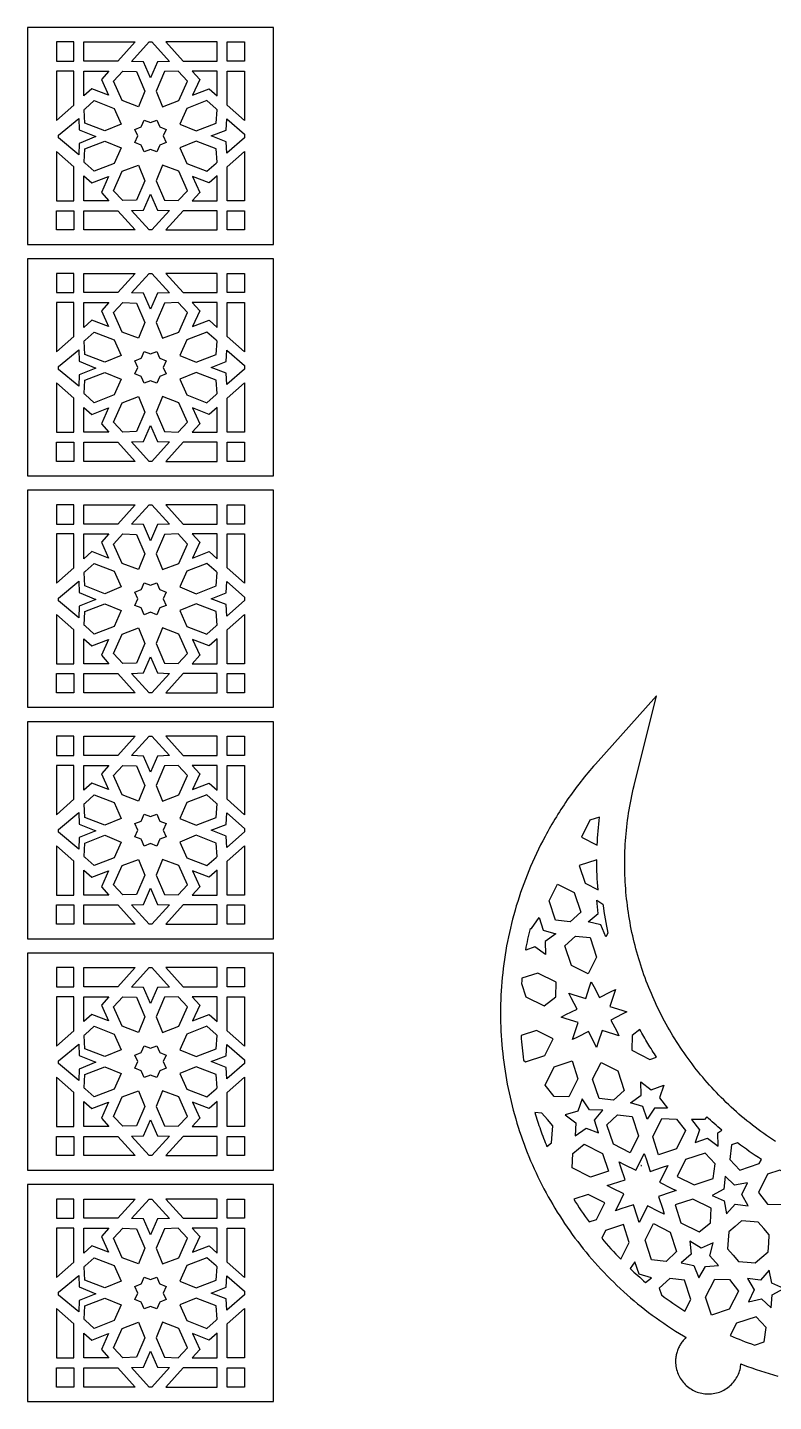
# Model space of a CAD drawing. Extents: x 48 to 1312, y 41 to 2271.
# Drawn here: x 48 to 563, y 41 to 991 of the extents above; entities that cross this region are included whole.
import ezdxf

# ---------------------------------------------------------------- set-up
doc = ezdxf.new("R2010")
doc.units = 0
for name, color, linetype in [('IMPORTER_-_52', 18, 'CONTINUOUS'), ('IMPORTER_-_57', 18, 'CONTINUOUS'), ('LAYER_1', 18, 'CONTINUOUS')]:
    doc.layers.add(name, color=color, linetype=linetype)

msp = doc.modelspace()

# ---------------------------------------------------------------- linework, layer by layer
at = {"layer": 'IMPORTER_-_52'}
for points in [[(443.03, 444.81), (436.31, 442.64), (430.45, 430.99), (441.41, 425.47), (441.52, 427.88), (441.67, 430.3), (441.83, 432.71), (442.02, 435.13), (442.24, 437.55), (442.48, 439.97), (442.74, 442.39)], [(441.17, 415.38), (428.92, 411.34), (432.99, 399.02), (442.02, 394.46), (441.82, 397.07), (441.64, 399.67), (441.49, 402.28), (441.37, 404.9), (441.28, 407.51), (441.22, 410.13), (441.18, 412.76)], [(412.66, 373.44), (408.22, 386.9), (414.03, 398.43), (425.57, 392.62), (430.01, 379.16), (422.64, 372.33)], [(445.38, 384.69), (445.72, 382.14), (446.08, 379.61), (446.47, 377.07), (446.89, 374.55), (447.34, 372.03), (447.81, 369.51), (448.3, 367), (448.82, 364.5), (447.36, 362.01), (443.95, 370.44), (435.08, 372.42), (442.05, 378.26), (441.18, 387.31)], [(395.25, 367.9), (396.03, 367.9), (401.2, 375.38), (403.99, 366.73), (412.71, 364.13), (405.34, 358.8), (405.56, 349.71), (398.21, 355.06), (392.07, 352.9), (392.42, 354.78), (392.78, 356.66), (393.15, 358.54), (393.54, 360.41), (393.95, 362.29), (394.37, 364.16), (394.8, 366.03)], [(436.5, 361.48), (440.94, 348.02), (435.13, 336.48), (423.59, 342.3), (419.15, 355.76), (426.52, 362.59)], [(389.38, 333.35), (389.21, 331.54), (389.06, 329.73), (392.08, 320.58), (404.69, 314.22), (412.71, 320.46), (412.95, 330.61), (400.34, 336.97)], [(442.96, 320.01), (450.68, 324.03), (453.97, 325.62), (452.84, 322.12), (450.18, 313.92), (458.38, 311.26), (461.88, 310.12), (458.69, 308.5), (450.87, 304.51), (454.9, 296.8), (456.49, 293.5), (452.99, 294.63), (444.78, 297.29), (442.12, 289.09), (440.99, 285.59), (439.29, 288.92), (435.37, 296.6), (427.7, 292.68), (424.36, 290.98), (425.5, 294.48), (428.16, 302.69), (419.96, 305.35), (416.46, 306.48), (419.68, 308.22), (427.46, 312.1), (423.47, 319.92), (421.85, 323.11), (425.35, 321.97), (433.55, 319.31), (436.21, 327.52), (437.35, 331.02), (439.08, 327.79)], [(388.8, 293.75), (388.95, 291.63), (389.12, 289.51), (389.31, 287.4), (389.52, 285.28), (389.74, 283.17), (389.98, 281.07), (390.24, 278.96), (390.52, 276.86), (391.79, 275.5), (405.25, 279.93), (411.07, 291.47), (399.53, 297.28)], [(470.9, 297.99), (465.63, 293.78), (465.27, 283.69), (477.88, 277.33), (482.47, 278.84), (481.69, 280.01), (480.93, 281.18), (480.16, 282.36), (479.41, 283.53), (478.66, 284.72), (477.92, 285.9), (477.19, 287.1), (476.46, 288.29), (475.74, 289.49), (475.03, 290.69), (474.33, 291.9), (473.63, 293.11), (472.94, 294.32), (472.25, 295.54), (471.58, 296.76)], [(424.07, 276.26), (428.13, 263.93), (421.78, 251.32), (411.63, 251.57), (405.39, 259.58), (411.75, 272.19)], [(442.71, 250.18), (438.27, 263.64), (444.09, 275.17), (455.73, 269.3), (460.06, 255.9), (452.8, 249.01)], [(471.71, 252.61), (471.5, 261.7), (478.84, 256.34), (487.42, 259.36), (484.6, 250.72), (490.11, 243.49), (481.02, 243.51), (475.86, 236.03), (473.06, 244.68), (464.35, 247.28)], [(436.11, 242.44), (431.08, 250.01), (428.13, 241.41), (419.37, 238.97), (426.64, 233.51), (426.26, 224.42), (433.7, 229.65), (442.22, 226.48), (439.55, 235.17), (445.2, 242.29)], [(398.33, 240.56), (398.78, 239.06), (399.24, 237.56), (399.7, 236.07), (400.18, 234.58), (400.67, 233.09), (401.16, 231.61), (401.67, 230.13), (402.18, 228.65), (402.71, 227.18), (403.24, 225.71), (403.78, 224.24), (404.33, 222.78), (404.89, 221.32), (405.47, 219.86), (406.05, 218.41), (406.63, 216.96), (409.92, 219.7), (410.32, 225.59), (410.77, 231.31), (406.95, 235.8), (403.19, 240.14)], [(465.52, 237.79), (470.01, 224.43), (464.15, 212.79), (452.61, 218.6), (448.17, 232.06), (455.48, 239.06)], [(517.13, 237.65), (515.72, 235.66), (506.63, 235.8), (512.05, 228.5), (509.11, 219.9), (517.73, 222.8), (525, 217.34), (524.9, 226.43), (527.55, 228.3), (526.22, 229.44), (524.89, 230.58), (523.57, 231.74), (522.27, 232.91), (520.97, 234.08), (519.68, 235.26), (518.4, 236.45)], [(496.24, 235.96), (502.53, 228.06), (496.17, 215.44), (483.85, 211.38), (479.79, 223.7), (486.14, 236.32)], [(424.57, 212.32), (432.47, 218.62), (445.08, 212.26), (449.15, 199.93), (436.82, 195.87), (424.21, 202.23)], [(538.52, 219.54), (534.29, 218.14), (533.17, 208.15), (540.01, 200.79), (553.47, 205.23), (554.96, 208.19), (552.84, 209.54), (550.74, 210.91), (548.66, 212.3), (546.6, 213.71), (544.55, 215.14), (542.52, 216.59), (540.51, 218.05)], [(478.03, 199.84), (486.68, 202.78), (490.36, 203.9), (488.62, 200.45), (484.54, 192.37), (492.63, 188.29), (496.08, 186.55), (492.51, 185.38), (483.76, 182.49), (486.7, 173.84), (487.82, 170.17), (484.37, 171.91), (476.28, 175.98), (472.21, 167.89), (470.47, 164.44), (469.24, 168.17), (466.41, 176.77), (457.81, 173.93), (454.08, 172.7), (455.82, 176.15), (459.9, 184.24), (451.81, 188.32), (448.36, 190.06), (451.98, 191.34), (460.68, 194.12), (457.8, 202.88), (456.62, 206.44), (460.07, 204.7), (468.16, 200.63), (472.23, 208.71), (473.97, 212.16), (475.26, 208.54)], [(478.03, 199.84), (486.68, 202.78), (490.36, 203.9), (488.62, 200.45), (484.54, 192.37), (492.63, 188.29), (496.08, 186.55), (492.51, 185.38), (483.76, 182.49), (486.7, 173.84), (487.82, 170.17), (484.37, 171.91), (476.28, 175.98), (472.21, 167.89), (470.47, 164.44), (469.24, 168.17), (466.41, 176.77), (457.81, 173.93), (454.08, 172.7), (455.82, 176.15), (459.9, 184.24), (451.81, 188.32), (448.36, 190.06), (451.98, 191.34), (460.68, 194.12), (457.8, 202.88), (456.62, 206.44), (460.07, 204.7), (468.16, 200.63), (472.23, 208.71), (473.97, 212.16), (475.26, 208.54)], [(515.98, 212.35), (502.57, 208.02), (496.71, 196.38), (508.35, 190.51), (521.7, 195), (522.98, 205.04)], [(471.7, 203.89), (472.1, 203.69), (471.92, 203.84), (471.76, 204)], [(471.7, 203.89), (472.1, 203.69), (471.92, 203.84), (471.76, 204)], [(567.73, 200.65), (559.24, 197.85), (552.88, 185.24), (559.12, 177.23), (569.27, 176.98), (575.62, 189.59), (572.89, 197.89), (571.59, 198.57), (570.3, 199.26), (569.01, 199.95)], [(536.45, 190.24), (529.9, 196.55), (528.88, 187.51), (520.86, 183.23), (529.13, 179.47), (530.72, 170.52), (536.86, 177.23), (545.86, 175.97), (541.38, 183.88), (545.36, 192.06)], [(425.2, 180.64), (426.46, 178.63), (427.74, 176.63), (429.04, 174.65), (430.36, 172.68), (431.7, 170.72), (433.06, 168.77), (434.44, 166.83), (435.84, 164.91), (440.84, 166.56), (446.66, 178.09), (435.12, 183.91)], [(519.87, 164.29), (520.23, 174.38), (507.62, 180.74), (495.29, 176.68), (499.36, 164.35), (511.97, 157.99)], [(444.53, 153.76), (446.11, 151.88), (447.71, 150.01), (449.32, 148.16), (450.96, 146.32), (452.61, 144.5), (454.29, 142.69), (455.99, 140.9), (457.7, 139.12), (463.58, 150.77), (459.51, 163.1), (447.19, 159.03)], [(478.92, 138.82), (474.48, 152.28), (480.29, 163.82), (491.94, 157.95), (496.27, 144.55), (489.01, 137.66)], [(552.81, 164.72), (547.09, 165.17), (541.21, 165.57), (536.87, 161.8), (532.38, 157.98), (532.04, 152.21), (531.53, 146.38), (535.41, 141.99), (539.12, 137.55), (545, 137.15), (550.72, 136.7), (555.22, 140.52), (559.55, 144.29), (560.05, 150.12), (560.4, 155.89), (556.69, 160.33)], [(513.19, 146.75), (505.48, 151.57), (506.34, 142.52), (499.38, 136.67), (508.25, 134.7), (511.65, 126.27), (516.27, 134.1), (525.34, 134.73), (519.32, 141.54), (521.53, 150.36)], [(464.25, 132.66), (465.54, 131.44), (466.84, 130.23), (468.16, 129.03), (469.48, 127.83), (470.81, 126.65), (472.15, 125.47), (473.51, 124.3), (474.87, 123.14), (479.04, 126.17), (470.33, 128.77), (467.54, 137.42)], [(485.84, 114.41), (487.81, 112.95), (489.79, 111.51), (491.79, 110.09), (493.81, 108.68), (495.84, 107.29), (497.9, 105.92), (499.97, 104.57), (502.06, 103.24), (506.11, 111.28), (501.67, 124.73), (491.69, 125.85), (484.32, 119.01)], [(520.42, 100.46), (516.36, 112.79), (522.72, 125.4), (532.81, 125.04), (539.11, 117.14), (532.75, 104.53)], [(554.33, 124.69), (545.3, 125.77), (549.94, 117.95), (546.12, 109.7), (554.99, 111.69), (561.66, 105.51), (562.51, 114.56), (570.44, 119), (562.1, 122.6), (560.33, 131.52)], [(533.46, 86.45), (535.53, 85.54), (537.6, 84.65), (539.67, 83.79), (541.74, 82.94), (543.83, 82.12), (545.91, 81.31), (548, 80.52), (550.09, 79.76), (556.94, 82.06), (558.16, 91.99), (551.22, 99.41), (537.76, 94.98)]]:
    msp.add_lwpolyline(points, close=True, dxfattribs=at)
at = {"layer": 'IMPORTER_-_57'}
for points in [[(121.98, 980.75), (110, 967.45), (86.45, 967.45), (86.45, 980.75)], [(132.57, 980.75), (133.54, 980.75), (145.67, 967.32), (137.45, 967.05), (132.57, 955.9), (127.69, 967.05), (119.47, 967.32), (131.59, 980.75)], [(143.16, 980.75), (155.14, 967.45), (178.69, 967.45), (178.69, 980.75)], [(197.5, 967.45), (185.66, 967.45), (185.66, 980.75), (197.5, 980.75)], [(86.45, 960.6), (103.73, 960.6), (98.57, 954.83), (103.45, 943.95), (92.02, 948.38), (86.45, 943.41)], [(112.92, 940.19), (106.93, 953.62), (113.34, 960.6), (122.82, 960.2), (128.67, 946.77), (124.21, 935.89)], [(152.22, 940.19), (158.21, 953.62), (151.8, 960.6), (142.32, 960.2), (136.47, 946.77), (140.93, 935.89)], [(178.69, 960.6), (161.41, 960.6), (166.57, 954.83), (161.69, 943.95), (173.12, 948.38), (178.69, 943.41)], [(197.5, 926.49), (185.66, 937.1), (185.66, 960.6), (197.5, 960.6)], [(93.55, 940.19), (107.49, 934.82), (112.23, 923.94), (101.08, 919.24), (87.15, 924.61), (86.59, 933.88), (86.87, 934.28), (87.28, 934.55)], [(171.58, 940.19), (157.65, 934.82), (152.91, 923.94), (164.06, 919.24), (177.99, 924.61), (178.55, 933.88), (178.27, 934.28), (177.85, 934.55)], [(69.04, 915.31), (69.04, 916.25), (82.98, 927.93), (83.26, 920.01), (94.82, 915.31), (83.26, 910.61), (82.98, 902.68), (69.04, 914.37)], [(132.57, 925.15), (136.89, 926.76), (138.7, 922.46), (139.12, 922.06), (143.44, 920.31), (141.35, 915.75), (143.44, 911.18), (139.12, 909.44), (138.7, 909.03), (136.89, 904.74), (132.57, 906.48), (128.25, 904.74), (126.44, 909.03), (126.02, 909.44), (121.7, 911.18), (123.79, 915.75), (121.7, 920.31), (126.02, 922.06), (126.44, 922.46), (128.25, 926.76)], [(132.57, 925.15), (136.89, 926.76), (138.7, 922.46), (139.12, 922.06), (143.44, 920.31), (141.35, 915.75), (143.44, 911.18), (139.12, 909.44), (138.7, 909.03), (136.89, 904.74), (132.57, 906.48), (128.25, 904.74), (126.44, 909.03), (126.02, 909.44), (121.7, 911.18), (123.79, 915.75), (121.7, 920.31), (126.02, 922.06), (126.44, 922.46), (128.25, 926.76)], [(197.5, 914.54), (185.38, 903.8), (184.96, 911.72), (174.51, 915.75), (184.82, 919.78), (185.38, 927.7), (197.5, 916.96)], [(87.28, 896.95), (86.87, 897.22), (86.59, 897.62), (87.15, 906.89), (101.08, 912.26), (112.23, 907.56), (107.49, 896.68), (93.55, 891.31)], [(177.85, 896.95), (178.27, 897.22), (178.55, 897.62), (177.99, 906.89), (164.06, 912.26), (152.91, 907.56), (157.65, 896.68), (171.58, 891.31)], [(197.5, 870.89), (185.66, 870.89), (185.66, 894.4), (197.5, 905)], [(112.92, 891.31), (124.21, 895.6), (128.67, 884.73), (122.82, 871.3), (113.34, 871.03), (106.93, 877.88)], [(152.22, 891.31), (140.93, 895.6), (136.47, 884.73), (142.32, 871.3), (151.8, 871.03), (158.21, 877.88)], [(86.45, 870.89), (86.45, 888.08), (92.02, 883.25), (103.45, 887.68), (98.57, 876.67), (103.73, 870.89)], [(178.69, 870.89), (178.69, 888.08), (173.12, 883.25), (161.69, 887.68), (166.57, 876.67), (161.41, 870.89)], [(132.57, 875.59), (137.45, 864.45), (145.67, 864.18), (133.54, 850.75), (132.57, 850.75), (131.59, 850.75), (119.47, 864.18), (127.69, 864.45)], [(86.45, 864.04), (110, 864.04), (121.98, 850.75), (86.45, 850.75)], [(178.69, 864.04), (155.14, 864.04), (143.16, 850.75), (178.69, 850.75)], [(197.5, 850.75), (185.66, 850.75), (185.66, 864.04), (197.5, 864.04)], [(121.98, 820.75), (110, 807.45), (86.45, 807.45), (86.45, 820.75)], [(132.57, 820.75), (133.54, 820.75), (145.67, 807.32), (137.45, 807.05), (132.57, 795.9), (127.69, 807.05), (119.47, 807.32), (131.59, 820.75)], [(143.16, 820.75), (155.14, 807.45), (178.69, 807.45), (178.69, 820.75)], [(197.5, 807.45), (185.66, 807.45), (185.66, 820.75), (197.5, 820.75)], [(86.45, 800.6), (103.73, 800.6), (98.57, 794.83), (103.45, 783.95), (92.02, 788.38), (86.45, 783.41)], [(112.92, 780.19), (106.93, 793.62), (113.34, 800.6), (122.82, 800.2), (128.67, 786.77), (124.21, 775.89)], [(152.22, 780.19), (158.21, 793.62), (151.8, 800.6), (142.32, 800.2), (136.47, 786.77), (140.93, 775.89)], [(178.69, 800.6), (161.41, 800.6), (166.57, 794.83), (161.69, 783.95), (173.12, 788.38), (178.69, 783.41)], [(197.5, 766.49), (185.66, 777.1), (185.66, 800.6), (197.5, 800.6)], [(93.55, 780.19), (107.49, 774.82), (112.23, 763.94), (101.08, 759.24), (87.15, 764.61), (86.59, 773.88), (86.87, 774.28), (87.28, 774.55)], [(171.58, 780.19), (157.65, 774.82), (152.91, 763.94), (164.06, 759.24), (177.99, 764.61), (178.55, 773.88), (178.27, 774.28), (177.85, 774.55)], [(69.04, 755.31), (69.04, 756.25), (82.98, 767.93), (83.26, 760.01), (94.82, 755.31), (83.26, 750.61), (82.98, 742.68), (69.04, 754.37)], [(132.57, 765.15), (136.89, 766.76), (138.7, 762.46), (139.12, 762.06), (143.44, 760.31), (141.35, 755.75), (143.44, 751.18), (139.12, 749.44), (138.7, 749.03), (136.89, 744.74), (132.57, 746.48), (128.25, 744.74), (126.44, 749.03), (126.02, 749.44), (121.7, 751.18), (123.79, 755.75), (121.7, 760.31), (126.02, 762.06), (126.44, 762.46), (128.25, 766.76)], [(132.57, 765.15), (136.89, 766.76), (138.7, 762.46), (139.12, 762.06), (143.44, 760.31), (141.35, 755.75), (143.44, 751.18), (139.12, 749.44), (138.7, 749.03), (136.89, 744.74), (132.57, 746.48), (128.25, 744.74), (126.44, 749.03), (126.02, 749.44), (121.7, 751.18), (123.79, 755.75), (121.7, 760.31), (126.02, 762.06), (126.44, 762.46), (128.25, 766.76)], [(197.5, 754.54), (185.38, 743.8), (184.96, 751.72), (174.51, 755.75), (184.82, 759.78), (185.38, 767.7), (197.5, 756.96)], [(87.28, 736.95), (86.87, 737.22), (86.59, 737.62), (87.15, 746.89), (101.08, 752.26), (112.23, 747.56), (107.49, 736.68), (93.55, 731.31)], [(177.85, 736.95), (178.27, 737.22), (178.55, 737.62), (177.99, 746.89), (164.06, 752.26), (152.91, 747.56), (157.65, 736.68), (171.58, 731.31)], [(197.5, 710.89), (185.66, 710.89), (185.66, 734.4), (197.5, 745)], [(112.92, 731.31), (124.21, 735.6), (128.67, 724.73), (122.82, 711.3), (113.34, 711.03), (106.93, 717.88)], [(152.22, 731.31), (140.93, 735.6), (136.47, 724.73), (142.32, 711.3), (151.8, 711.03), (158.21, 717.88)], [(86.45, 710.89), (86.45, 728.08), (92.02, 723.25), (103.45, 727.68), (98.57, 716.67), (103.73, 710.89)], [(178.69, 710.89), (178.69, 728.08), (173.12, 723.25), (161.69, 727.68), (166.57, 716.67), (161.41, 710.89)], [(132.57, 715.59), (137.45, 704.45), (145.67, 704.18), (133.54, 690.75), (132.57, 690.75), (131.59, 690.75), (119.47, 704.18), (127.69, 704.45)], [(86.45, 704.04), (110, 704.04), (121.98, 690.75), (86.45, 690.75)], [(178.69, 704.04), (155.14, 704.04), (143.16, 690.75), (178.69, 690.75)], [(197.5, 690.75), (185.66, 690.75), (185.66, 704.04), (197.5, 704.04)], [(121.98, 660.75), (110, 647.45), (86.45, 647.45), (86.45, 660.75)], [(132.57, 660.75), (133.54, 660.75), (145.67, 647.32), (137.45, 647.05), (132.57, 635.9), (127.69, 647.05), (119.47, 647.32), (131.59, 660.75)], [(143.16, 660.75), (155.14, 647.45), (178.69, 647.45), (178.69, 660.75)], [(197.5, 647.45), (185.66, 647.45), (185.66, 660.75), (197.5, 660.75)], [(86.45, 640.6), (103.73, 640.6), (98.57, 634.83), (103.45, 623.95), (92.02, 628.38), (86.45, 623.41)], [(112.92, 620.19), (106.93, 633.62), (113.34, 640.6), (122.82, 640.2), (128.67, 626.77), (124.21, 615.89)], [(152.22, 620.19), (158.21, 633.62), (151.8, 640.6), (142.32, 640.2), (136.47, 626.77), (140.93, 615.89)], [(178.69, 640.6), (161.41, 640.6), (166.57, 634.83), (161.69, 623.95), (173.12, 628.38), (178.69, 623.41)], [(197.5, 606.49), (185.66, 617.1), (185.66, 640.6), (197.5, 640.6)], [(93.55, 620.19), (107.49, 614.82), (112.23, 603.94), (101.08, 599.24), (87.15, 604.61), (86.59, 613.88), (86.87, 614.28), (87.28, 614.55)], [(171.58, 620.19), (157.65, 614.82), (152.91, 603.94), (164.06, 599.24), (177.99, 604.61), (178.55, 613.88), (178.27, 614.28), (177.85, 614.55)], [(69.04, 595.31), (69.04, 596.25), (82.98, 607.93), (83.26, 600.01), (94.82, 595.31), (83.26, 590.61), (82.98, 582.68), (69.04, 594.37)], [(132.57, 605.15), (136.89, 606.76), (138.7, 602.46), (139.12, 602.06), (143.44, 600.31), (141.35, 595.75), (143.44, 591.18), (139.12, 589.44), (138.7, 589.03), (136.89, 584.74), (132.57, 586.48), (128.25, 584.74), (126.44, 589.03), (126.02, 589.44), (121.7, 591.18), (123.79, 595.75), (121.7, 600.31), (126.02, 602.06), (126.44, 602.46), (128.25, 606.76)], [(132.57, 605.15), (136.89, 606.76), (138.7, 602.46), (139.12, 602.06), (143.44, 600.31), (141.35, 595.75), (143.44, 591.18), (139.12, 589.44), (138.7, 589.03), (136.89, 584.74), (132.57, 586.48), (128.25, 584.74), (126.44, 589.03), (126.02, 589.44), (121.7, 591.18), (123.79, 595.75), (121.7, 600.31), (126.02, 602.06), (126.44, 602.46), (128.25, 606.76)], [(197.5, 594.54), (185.38, 583.8), (184.96, 591.72), (174.51, 595.75), (184.82, 599.78), (185.38, 607.7), (197.5, 596.96)], [(87.28, 576.95), (86.87, 577.22), (86.59, 577.62), (87.15, 586.89), (101.08, 592.26), (112.23, 587.56), (107.49, 576.68), (93.55, 571.31)], [(177.85, 576.95), (178.27, 577.22), (178.55, 577.62), (177.99, 586.89), (164.06, 592.26), (152.91, 587.56), (157.65, 576.68), (171.58, 571.31)], [(197.5, 550.89), (185.66, 550.89), (185.66, 574.4), (197.5, 585)], [(112.92, 571.31), (124.21, 575.6), (128.67, 564.73), (122.82, 551.3), (113.34, 551.03), (106.93, 557.88)], [(152.22, 571.31), (140.93, 575.6), (136.47, 564.73), (142.32, 551.3), (151.8, 551.03), (158.21, 557.88)], [(86.45, 550.89), (86.45, 568.08), (92.02, 563.25), (103.45, 567.68), (98.57, 556.67), (103.73, 550.89)], [(178.69, 550.89), (178.69, 568.08), (173.12, 563.25), (161.69, 567.68), (166.57, 556.67), (161.41, 550.89)], [(132.57, 555.59), (137.45, 544.45), (145.67, 544.18), (133.54, 530.75), (132.57, 530.75), (131.59, 530.75), (119.47, 544.18), (127.69, 544.45)], [(86.45, 544.04), (110, 544.04), (121.98, 530.75), (86.45, 530.75)], [(178.69, 544.04), (155.14, 544.04), (143.16, 530.75), (178.69, 530.75)], [(197.5, 530.75), (185.66, 530.75), (185.66, 544.04), (197.5, 544.04)], [(121.98, 500.75), (110, 487.45), (86.45, 487.45), (86.45, 500.75)], [(132.57, 500.75), (133.54, 500.75), (145.67, 487.32), (137.45, 487.05), (132.57, 475.9), (127.69, 487.05), (119.47, 487.32), (131.59, 500.75)], [(143.16, 500.75), (155.14, 487.45), (178.69, 487.45), (178.69, 500.75)], [(197.5, 487.45), (185.66, 487.45), (185.66, 500.75), (197.5, 500.75)], [(86.45, 480.6), (103.73, 480.6), (98.57, 474.83), (103.45, 463.95), (92.02, 468.38), (86.45, 463.41)], [(112.92, 460.19), (106.93, 473.62), (113.34, 480.6), (122.82, 480.2), (128.67, 466.77), (124.21, 455.89)], [(152.22, 460.19), (158.21, 473.62), (151.8, 480.6), (142.32, 480.2), (136.47, 466.77), (140.93, 455.89)], [(178.69, 480.6), (161.41, 480.6), (166.57, 474.83), (161.69, 463.95), (173.12, 468.38), (178.69, 463.41)], [(197.5, 446.49), (185.66, 457.1), (185.66, 480.6), (197.5, 480.6)], [(93.55, 460.19), (107.49, 454.82), (112.23, 443.94), (101.08, 439.24), (87.15, 444.61), (86.59, 453.88), (86.87, 454.28), (87.28, 454.55)], [(171.58, 460.19), (157.65, 454.82), (152.91, 443.94), (164.06, 439.24), (177.99, 444.61), (178.55, 453.88), (178.27, 454.28), (177.85, 454.55)], [(69.04, 435.31), (69.04, 436.25), (82.98, 447.93), (83.26, 440.01), (94.82, 435.31), (83.26, 430.61), (82.98, 422.68), (69.04, 434.37)], [(132.57, 445.15), (136.89, 446.76), (138.7, 442.46), (139.12, 442.06), (143.44, 440.31), (141.35, 435.75), (143.44, 431.18), (139.12, 429.44), (138.7, 429.03), (136.89, 424.74), (132.57, 426.48), (128.25, 424.74), (126.44, 429.03), (126.02, 429.44), (121.7, 431.18), (123.79, 435.75), (121.7, 440.31), (126.02, 442.06), (126.44, 442.46), (128.25, 446.76)], [(132.57, 445.15), (136.89, 446.76), (138.7, 442.46), (139.12, 442.06), (143.44, 440.31), (141.35, 435.75), (143.44, 431.18), (139.12, 429.44), (138.7, 429.03), (136.89, 424.74), (132.57, 426.48), (128.25, 424.74), (126.44, 429.03), (126.02, 429.44), (121.7, 431.18), (123.79, 435.75), (121.7, 440.31), (126.02, 442.06), (126.44, 442.46), (128.25, 446.76)], [(197.5, 434.54), (185.38, 423.8), (184.96, 431.72), (174.51, 435.75), (184.82, 439.78), (185.38, 447.7), (197.5, 436.96)], [(87.28, 416.95), (86.87, 417.22), (86.59, 417.62), (87.15, 426.89), (101.08, 432.26), (112.23, 427.56), (107.49, 416.68), (93.55, 411.31)], [(177.85, 416.95), (178.27, 417.22), (178.55, 417.62), (177.99, 426.89), (164.06, 432.26), (152.91, 427.56), (157.65, 416.68), (171.58, 411.31)], [(197.5, 390.89), (185.66, 390.89), (185.66, 414.4), (197.5, 425)], [(112.92, 411.31), (124.21, 415.6), (128.67, 404.73), (122.82, 391.3), (113.34, 391.03), (106.93, 397.88)], [(152.22, 411.31), (140.93, 415.6), (136.47, 404.73), (142.32, 391.3), (151.8, 391.03), (158.21, 397.88)], [(86.45, 390.89), (86.45, 408.08), (92.02, 403.25), (103.45, 407.68), (98.57, 396.67), (103.73, 390.89)], [(178.69, 390.89), (178.69, 408.08), (173.12, 403.25), (161.69, 407.68), (166.57, 396.67), (161.41, 390.89)], [(132.57, 395.59), (137.45, 384.45), (145.67, 384.18), (133.54, 370.75), (132.57, 370.75), (131.59, 370.75), (119.47, 384.18), (127.69, 384.45)], [(86.45, 384.04), (110, 384.04), (121.98, 370.75), (86.45, 370.75)], [(178.69, 384.04), (155.14, 384.04), (143.16, 370.75), (178.69, 370.75)], [(197.5, 370.75), (185.66, 370.75), (185.66, 384.04), (197.5, 384.04)], [(121.98, 340.75), (110, 327.45), (86.45, 327.45), (86.45, 340.75)], [(132.57, 340.75), (133.54, 340.75), (145.67, 327.32), (137.45, 327.05), (132.57, 315.9), (127.69, 327.05), (119.47, 327.32), (131.59, 340.75)], [(143.16, 340.75), (155.14, 327.45), (178.69, 327.45), (178.69, 340.75)], [(197.5, 327.45), (185.66, 327.45), (185.66, 340.75), (197.5, 340.75)], [(86.45, 320.6), (103.73, 320.6), (98.57, 314.83), (103.45, 303.95), (92.02, 308.38), (86.45, 303.41)], [(112.92, 300.19), (106.93, 313.62), (113.34, 320.6), (122.82, 320.2), (128.67, 306.77), (124.21, 295.89)], [(152.22, 300.19), (158.21, 313.62), (151.8, 320.6), (142.32, 320.2), (136.47, 306.77), (140.93, 295.89)], [(178.69, 320.6), (161.41, 320.6), (166.57, 314.83), (161.69, 303.95), (173.12, 308.38), (178.69, 303.41)], [(197.5, 286.49), (185.66, 297.1), (185.66, 320.6), (197.5, 320.6)], [(93.55, 300.19), (107.49, 294.82), (112.23, 283.94), (101.08, 279.24), (87.15, 284.61), (86.59, 293.88), (86.87, 294.28), (87.28, 294.55)], [(171.58, 300.19), (157.65, 294.82), (152.91, 283.94), (164.06, 279.24), (177.99, 284.61), (178.55, 293.88), (178.27, 294.28), (177.85, 294.55)], [(69.04, 275.31), (69.04, 276.25), (82.98, 287.93), (83.26, 280.01), (94.82, 275.31), (83.26, 270.61), (82.98, 262.68), (69.04, 274.37)], [(132.57, 285.15), (136.89, 286.76), (138.7, 282.46), (139.12, 282.06), (143.44, 280.31), (141.35, 275.75), (143.44, 271.18), (139.12, 269.44), (138.7, 269.03), (136.89, 264.74), (132.57, 266.48), (128.25, 264.74), (126.44, 269.03), (126.02, 269.44), (121.7, 271.18), (123.79, 275.75), (121.7, 280.31), (126.02, 282.06), (126.44, 282.46), (128.25, 286.76)], [(132.57, 285.15), (136.89, 286.76), (138.7, 282.46), (139.12, 282.06), (143.44, 280.31), (141.35, 275.75), (143.44, 271.18), (139.12, 269.44), (138.7, 269.03), (136.89, 264.74), (132.57, 266.48), (128.25, 264.74), (126.44, 269.03), (126.02, 269.44), (121.7, 271.18), (123.79, 275.75), (121.7, 280.31), (126.02, 282.06), (126.44, 282.46), (128.25, 286.76)], [(197.5, 274.54), (185.38, 263.8), (184.96, 271.72), (174.51, 275.75), (184.82, 279.78), (185.38, 287.7), (197.5, 276.96)], [(87.28, 256.95), (86.87, 257.22), (86.59, 257.62), (87.15, 266.89), (101.08, 272.26), (112.23, 267.56), (107.49, 256.68), (93.55, 251.31)], [(177.85, 256.95), (178.27, 257.22), (178.55, 257.62), (177.99, 266.89), (164.06, 272.26), (152.91, 267.56), (157.65, 256.68), (171.58, 251.31)], [(197.5, 230.89), (185.66, 230.89), (185.66, 254.4), (197.5, 265)], [(86.45, 230.89), (86.45, 248.08), (92.02, 243.25), (103.45, 247.68), (98.57, 236.67), (103.73, 230.89)], [(112.92, 251.31), (124.21, 255.6), (128.67, 244.73), (122.82, 231.3), (113.34, 231.03), (106.93, 237.88)], [(152.22, 251.31), (140.93, 255.6), (136.47, 244.73), (142.32, 231.3), (151.8, 231.03), (158.21, 237.88)], [(178.69, 230.89), (178.69, 248.08), (173.12, 243.25), (161.69, 247.68), (166.57, 236.67), (161.41, 230.89)], [(132.57, 235.59), (137.45, 224.45), (145.67, 224.18), (133.54, 210.75), (132.57, 210.75), (131.59, 210.75), (119.47, 224.18), (127.69, 224.45)], [(86.45, 224.04), (110, 224.04), (121.98, 210.75), (86.45, 210.75)], [(178.69, 224.04), (155.14, 224.04), (143.16, 210.75), (178.69, 210.75)], [(197.5, 210.75), (185.66, 210.75), (185.66, 224.04), (197.5, 224.04)], [(121.98, 180.75), (110, 167.45), (86.45, 167.45), (86.45, 180.75)], [(132.57, 180.75), (133.54, 180.75), (145.67, 167.32), (137.45, 167.05), (132.57, 155.9), (127.69, 167.05), (119.47, 167.32), (131.59, 180.75)], [(143.16, 180.75), (155.14, 167.45), (178.69, 167.45), (178.69, 180.75)], [(197.5, 167.45), (185.66, 167.45), (185.66, 180.75), (197.5, 180.75)], [(86.45, 160.6), (103.73, 160.6), (98.57, 154.83), (103.45, 143.95), (92.02, 148.38), (86.45, 143.41)], [(112.92, 140.19), (106.93, 153.62), (113.34, 160.6), (122.82, 160.2), (128.67, 146.77), (124.21, 135.89)], [(152.22, 140.19), (158.21, 153.62), (151.8, 160.6), (142.32, 160.2), (136.47, 146.77), (140.93, 135.89)], [(178.69, 160.6), (161.41, 160.6), (166.57, 154.83), (161.69, 143.95), (173.12, 148.38), (178.69, 143.41)], [(197.5, 126.49), (185.66, 137.1), (185.66, 160.6), (197.5, 160.6)], [(93.55, 140.19), (107.49, 134.82), (112.23, 123.94), (101.08, 119.24), (87.15, 124.61), (86.59, 133.88), (86.87, 134.28), (87.28, 134.55)], [(171.58, 140.19), (157.65, 134.82), (152.91, 123.94), (164.06, 119.24), (177.99, 124.61), (178.55, 133.88), (178.27, 134.28), (177.85, 134.55)], [(69.04, 115.31), (69.04, 116.25), (82.98, 127.93), (83.26, 120.01), (94.82, 115.31), (83.26, 110.61), (82.98, 102.68), (69.04, 114.37)], [(132.57, 125.15), (136.89, 126.76), (138.7, 122.46), (139.12, 122.06), (143.44, 120.31), (141.35, 115.75), (143.44, 111.18), (139.12, 109.44), (138.7, 109.03), (136.89, 104.74), (132.57, 106.48), (128.25, 104.74), (126.44, 109.03), (126.02, 109.44), (121.7, 111.18), (123.79, 115.75), (121.7, 120.31), (126.02, 122.06), (126.44, 122.46), (128.25, 126.76)], [(132.57, 125.15), (136.89, 126.76), (138.7, 122.46), (139.12, 122.06), (143.44, 120.31), (141.35, 115.75), (143.44, 111.18), (139.12, 109.44), (138.7, 109.03), (136.89, 104.74), (132.57, 106.48), (128.25, 104.74), (126.44, 109.03), (126.02, 109.44), (121.7, 111.18), (123.79, 115.75), (121.7, 120.31), (126.02, 122.06), (126.44, 122.46), (128.25, 126.76)], [(197.5, 114.54), (185.38, 103.8), (184.96, 111.72), (174.51, 115.75), (184.82, 119.78), (185.38, 127.7), (197.5, 116.96)], [(87.28, 96.95), (86.87, 97.22), (86.59, 97.62), (87.15, 106.89), (101.08, 112.26), (112.23, 107.56), (107.49, 96.68), (93.55, 91.31)], [(177.85, 96.95), (178.27, 97.22), (178.55, 97.62), (177.99, 106.89), (164.06, 112.26), (152.91, 107.56), (157.65, 96.68), (171.58, 91.31)], [(197.5, 70.89), (185.66, 70.89), (185.66, 94.4), (197.5, 105)], [(112.92, 91.31), (124.21, 95.6), (128.67, 84.73), (122.82, 71.3), (113.34, 71.03), (106.93, 77.88)], [(152.22, 91.31), (140.93, 95.6), (136.47, 84.73), (142.32, 71.3), (151.8, 71.03), (158.21, 77.88)], [(86.45, 70.89), (86.45, 88.08), (92.02, 83.25), (103.45, 87.68), (98.57, 76.67), (103.73, 70.89)], [(178.69, 70.89), (178.69, 88.08), (173.12, 83.25), (161.69, 87.68), (166.57, 76.67), (161.41, 70.89)], [(132.57, 75.59), (137.45, 64.45), (145.67, 64.18), (133.54, 50.75), (132.57, 50.75), (131.59, 50.75), (119.47, 64.18), (127.69, 64.45)], [(86.45, 64.04), (110, 64.04), (121.98, 50.75), (86.45, 50.75)], [(178.69, 64.04), (155.14, 64.04), (143.16, 50.75), (178.69, 50.75)], [(197.5, 50.75), (185.66, 50.75), (185.66, 64.04), (197.5, 64.04)]]:
    msp.add_lwpolyline(points, close=True, dxfattribs=at)
at = {"layer": 'LAYER_1'}
for points in [[(47.5, 840.75), (217.5, 840.75), (217.5, 990.75), (47.5, 990.75)], [(67.5, 980.75), (67.5, 967.45), (67.64, 967.45), (79.48, 967.45), (79.48, 980.75), (67.64, 980.75)], [(67.5, 960.6), (67.5, 926.62), (67.64, 926.49), (79.48, 937.1), (79.48, 960.6), (67.64, 960.6)], [(67.5, 904.88), (67.5, 870.89), (67.64, 870.89), (79.48, 870.89), (79.48, 894.4), (67.64, 905)], [(67.5, 864.04), (67.64, 864.04), (79.48, 864.04), (79.48, 850.75), (67.64, 850.75), (67.5, 850.75)], [(47.5, 680.75), (217.5, 680.75), (217.5, 830.75), (47.5, 830.75)], [(67.5, 820.75), (67.5, 807.45), (67.64, 807.45), (79.48, 807.45), (79.48, 820.75), (67.64, 820.75)], [(67.5, 800.6), (67.5, 766.62), (67.64, 766.49), (79.48, 777.1), (79.48, 800.6), (67.64, 800.6)], [(67.5, 744.88), (67.5, 710.89), (67.64, 710.89), (79.48, 710.89), (79.48, 734.4), (67.64, 745)], [(67.5, 704.04), (67.64, 704.04), (79.48, 704.04), (79.48, 690.75), (67.64, 690.75), (67.5, 690.75)], [(47.5, 520.75), (217.5, 520.75), (217.5, 670.75), (47.5, 670.75)], [(67.5, 660.75), (67.5, 647.45), (67.64, 647.45), (79.48, 647.45), (79.48, 660.75), (67.64, 660.75)], [(67.5, 640.6), (67.5, 606.62), (67.64, 606.49), (79.48, 617.1), (79.48, 640.6), (67.64, 640.6)], [(67.5, 584.88), (67.5, 550.89), (67.64, 550.89), (79.48, 550.89), (79.48, 574.4), (67.64, 585)], [(67.5, 544.04), (67.64, 544.04), (79.48, 544.04), (79.48, 530.75), (67.64, 530.75), (67.5, 530.75)], [(47.5, 360.75), (217.5, 360.75), (217.5, 510.75), (47.5, 510.75)], [(67.5, 500.75), (67.5, 487.45), (67.64, 487.45), (79.48, 487.45), (79.48, 500.75), (67.64, 500.75)], [(67.5, 480.6), (67.5, 446.62), (67.64, 446.49), (79.48, 457.1), (79.48, 480.6), (67.64, 480.6)], [(67.5, 424.88), (67.5, 390.89), (67.64, 390.89), (79.48, 390.89), (79.48, 414.4), (67.64, 425)], [(67.5, 384.04), (67.64, 384.04), (79.48, 384.04), (79.48, 370.75), (67.64, 370.75), (67.5, 370.75)], [(47.5, 200.75), (217.5, 200.75), (217.5, 350.75), (47.5, 350.75)], [(67.5, 340.75), (67.5, 327.45), (67.64, 327.45), (79.48, 327.45), (79.48, 340.75), (67.64, 340.75)], [(67.5, 320.6), (67.5, 286.62), (67.64, 286.49), (79.48, 297.1), (79.48, 320.6), (67.64, 320.6)], [(67.5, 264.88), (67.5, 230.89), (67.64, 230.89), (79.48, 230.89), (79.48, 254.4), (67.64, 265)], [(67.5, 224.04), (67.64, 224.04), (79.48, 224.04), (79.48, 210.75), (67.64, 210.75), (67.5, 210.75)], [(47.5, 40.75), (217.5, 40.75), (217.5, 190.75), (47.5, 190.75)], [(67.5, 180.75), (67.5, 167.45), (67.64, 167.45), (79.48, 167.45), (79.48, 180.75), (67.64, 180.75)], [(67.5, 160.6), (67.5, 126.62), (67.64, 126.49), (79.48, 137.1), (79.48, 160.6), (67.64, 160.6)], [(67.5, 104.88), (67.5, 70.89), (67.64, 70.89), (79.48, 70.89), (79.48, 94.4), (67.64, 105)], [(67.5, 64.04), (67.64, 64.04), (79.48, 64.04), (79.48, 50.75), (67.64, 50.75), (67.5, 50.75)]]:
    msp.add_lwpolyline(points, close=True, dxfattribs=at)
msp.add_lwpolyline([(564.62, 220.52), (562.57, 221.87), (560.54, 223.23), (558.53, 224.62), (556.54, 226.02), (554.57, 227.44), (552.61, 228.88), (550.68, 230.34), (548.76, 231.82), (546.86, 233.32), (544.98, 234.83), (543.12, 236.36), (541.27, 237.91), (539.45, 239.47), (537.64, 241.05), (535.86, 242.65), (534.09, 244.27), (532.34, 245.9), (530.61, 247.55), (528.9, 249.22), (527.21, 250.9), (525.54, 252.59), (523.89, 254.31), (522.26, 256.04), (520.65, 257.78), (519.05, 259.54), (517.48, 261.31), (515.93, 263.1), (514.39, 264.9), (512.88, 266.72), (511.39, 268.55), (509.91, 270.4), (508.46, 272.26), (507.02, 274.13), (505.61, 276.02), (504.22, 277.92), (502.85, 279.83), (501.49, 281.76), (500.16, 283.7), (498.85, 285.65), (497.56, 287.61), (496.29, 289.59), (495.04, 291.58), (493.82, 293.58), (492.61, 295.59), (491.42, 297.62), (490.26, 299.65), (489.12, 301.7), (487.99, 303.75), (486.89, 305.82), (485.81, 307.9), (484.75, 309.99), (483.72, 312.09), (482.7, 314.2), (481.71, 316.32), (480.74, 318.45), (479.79, 320.59), (478.86, 322.74), (477.95, 324.89), (477.07, 327.06), (476.21, 329.23), (475.37, 331.42), (474.55, 333.61), (473.76, 335.81), (472.98, 338.02), (472.23, 340.24), (471.51, 342.46), (470.8, 344.69), (470.12, 346.93), (469.46, 349.18), (468.82, 351.43), (468.21, 353.69), (467.61, 355.96), (467.05, 358.23), (466.5, 360.51), (465.98, 362.79), (465.48, 365.08), (465, 367.38), (464.55, 369.68), (464.12, 371.99), (463.72, 374.3), (463.34, 376.62), (462.98, 378.94), (462.64, 381.27), (462.33, 383.6), (462.04, 385.93), (461.78, 388.27), (461.54, 390.62), (461.33, 392.96), (461.14, 395.31), (460.97, 397.67), (460.83, 400.02), (460.71, 402.38), (460.61, 404.75), (460.54, 407.11), (460.5, 409.48), (460.48, 411.85), (460.48, 414.22), (460.51, 416.59), (460.56, 418.97), (460.64, 421.34), (460.74, 423.72), (460.87, 426.1), (461.03, 428.48), (461.2, 430.86), (461.41, 433.25), (461.64, 435.63), (461.89, 438.01), (462.17, 440.39), (462.48, 442.78), (462.81, 445.16), (463.16, 447.54), (463.54, 449.92), (463.95, 452.3), (464.38, 454.68), (464.84, 457.06), (465.33, 459.44), (465.84, 461.81), (466.38, 464.19), (466.94, 466.56), (482.37, 528.6), (440.16, 481.41), (438.85, 479.93), (437.56, 478.44), (436.28, 476.95), (435.02, 475.44), (433.76, 473.92), (432.51, 472.4), (431.28, 470.86), (430.06, 469.32), (428.85, 467.76), (427.65, 466.2), (426.47, 464.63), (425.29, 463.05), (424.13, 461.46), (422.98, 459.86), (421.84, 458.26), (420.72, 456.64), (419.61, 455.02), (418.5, 453.39), (417.42, 451.75), (416.34, 450.1), (415.28, 448.44), (414.22, 446.78), (413.18, 445.1), (412.16, 443.42), (411.14, 441.73), (410.14, 440.03), (409.15, 438.33), (408.18, 436.61), (407.22, 434.89), (406.27, 433.16), (405.35, 431.48), (405.33, 431.42), (403.79, 428.5), (402.28, 425.56), (400.82, 422.61), (399.4, 419.65), (398.02, 416.68), (396.68, 413.7), (395.38, 410.71), (394.13, 407.71), (392.91, 404.71), (391.73, 401.69), (390.59, 398.67), (389.49, 395.64), (388.44, 392.6), (387.42, 389.56), (386.44, 386.51), (385.5, 383.46), (384.6, 380.4), (383.74, 377.33), (382.92, 374.26), (382.14, 371.18), (381.4, 368.1), (380.69, 365.02), (380.03, 361.93), (379.4, 358.84), (378.82, 355.74), (378.27, 352.64), (377.76, 349.54), (377.29, 346.44), (376.86, 343.34), (376.46, 340.23), (376.1, 337.13), (375.79, 334.02), (375.5, 330.91), (375.26, 327.8), (375.06, 324.7), (374.89, 321.59), (374.76, 318.49), (374.66, 315.38), (374.61, 312.28), (374.59, 309.18), (374.61, 306.08), (374.67, 302.98), (374.76, 299.89), (374.89, 296.8), (375.05, 293.71), (375.26, 290.63), (375.49, 287.55), (375.77, 284.48), (376.08, 281.41), (376.43, 278.35), (376.81, 275.29), (377.23, 272.24), (377.69, 269.19), (378.18, 266.16), (378.71, 263.12), (379.27, 260.1), (379.87, 257.08), (380.5, 254.07), (381.17, 251.07), (381.88, 248.08), (382.62, 245.1), (383.39, 242.12), (384.2, 239.16), (385.05, 236.2), (385.92, 233.26), (386.84, 230.32), (387.78, 227.4), (388.77, 224.49), (389.78, 221.58), (390.83, 218.7), (391.92, 215.82), (393.04, 212.96), (394.19, 210.1), (395.38, 207.27), (396.6, 204.44), (397.85, 201.63), (399.14, 198.83), (400.46, 196.05), (401.81, 193.28), (403.2, 190.53), (404.62, 187.79), (406.07, 185.07), (407.56, 182.37), (409.08, 179.68), (410.63, 177.01), (412.21, 174.35), (413.83, 171.72), (415.48, 169.1), (417.16, 166.5), (418.87, 163.91), (420.62, 161.35), (422.39, 158.81), (424.2, 156.28), (426.04, 153.78), (427.92, 151.29), (429.82, 148.83), (431.76, 146.38), (433.72, 143.96), (435.72, 141.56), (437.75, 139.18), (439.81, 136.82), (441.9, 134.49), (444.02, 132.17), (446.18, 129.88), (448.36, 127.62), (450.58, 125.38), (452.82, 123.16), (455.1, 120.97), (457.4, 118.8), (459.74, 116.65), (462.1, 114.54), (464.5, 112.44), (466.92, 110.38), (469.38, 108.34), (471.87, 106.33), (474.38, 104.34), (476.92, 102.38), (479.5, 100.45), (482.1, 98.55), (484.73, 96.68), (487.39, 94.83), (490.08, 93.01), (492.8, 91.23), (495.55, 89.47), (498.32, 87.74), (501.13, 86.05), (502.85, 85.04), (502.73, 84.93), (502.22, 84.43), (501.72, 83.91), (501.23, 83.38), (500.76, 82.83), (500.31, 82.27), (499.88, 81.69), (499.47, 81.1), (499.07, 80.49), (498.7, 79.88), (498.34, 79.24), (498, 78.6), (497.69, 77.94), (497.39, 77.28), (497.12, 76.6), (496.86, 75.91), (496.63, 75.21), (496.42, 74.5), (496.24, 73.78), (496.08, 73.05), (495.94, 72.31), (495.82, 71.56), (495.73, 70.81), (495.67, 70.05), (495.63, 69.29), (495.62, 68.5), (495.65, 67.36), (495.73, 66.21), (495.88, 65.08), (496.08, 63.97), (496.33, 62.88), (496.64, 61.81), (496.99, 60.76), (497.4, 59.73), (497.85, 58.73), (498.35, 57.76), (498.9, 56.82), (499.49, 55.9), (500.12, 55.02), (500.79, 54.17), (501.5, 53.35), (502.25, 52.57), (503.03, 51.82), (503.86, 51.11), (504.71, 50.44), (505.6, 49.82), (506.51, 49.23), (507.46, 48.69), (508.44, 48.19), (509.44, 47.74), (510.47, 47.33), (511.52, 46.98), (512.59, 46.68), (513.69, 46.42), (514.8, 46.23), (515.94, 46.08), (517.08, 45.99), (518.24, 45.97), (519.41, 45.99), (520.55, 46.08), (521.68, 46.23), (522.8, 46.42), (523.89, 46.68), (524.97, 46.98), (526.02, 47.33), (527.05, 47.74), (528.05, 48.19), (529.03, 48.69), (529.97, 49.23), (530.89, 49.82), (531.78, 50.44), (532.63, 51.11), (533.45, 51.82), (534.24, 52.57), (534.99, 53.35), (535.7, 54.17), (536.37, 55.02), (537, 55.9), (537.59, 56.82), (538.14, 57.76), (538.64, 58.73), (539.09, 59.73), (539.5, 60.76), (539.85, 61.81), (540.16, 62.88), (540.41, 63.97), (540.61, 65.08), (540.75, 66.21), (540.79, 66.72), (542.42, 66.09), (545.37, 65), (548.33, 63.94), (551.3, 62.92), (554.28, 61.93), (557.26, 60.98), (560.26, 60.07), (563.26, 59.2), (566.28, 58.36)], dxfattribs=at)

doc.saveas('drawing.dxf')
